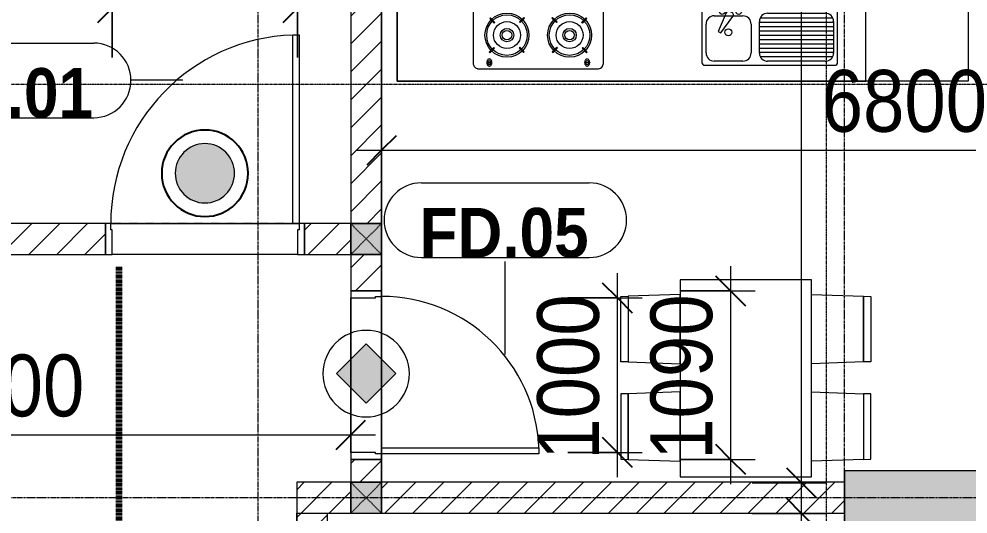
# Model space of a CAD drawing. Header units: millimetres. Extents: x 962 to 241049, y -15958 to 84407.
# Drawn here: x 179882 to 186032, y 69832 to 73035 of the extents above; entities that cross this region are included whole.
import ezdxf

# ---------------------------------------------------------------- set-up
doc = ezdxf.new("R2010")
doc.units = ezdxf.units.MM
for name, pattern in [('1 NÉT CALL OUT', [6, 3, -3]), ('Dash', [6, 3, -3]), ('Dash 1_8_', [6.35, 3.175, -3.175]), ('Dash Dot 3_16_', [7.9375, 4.7625, -1.5875, 0, -1.5875]), ('Grid Line', [22.225, 12.7, -3.175, 3.175, -3.175])]:
    doc.linetypes.add(name, pattern=pattern)
for name, color, linetype, lineweight in [('0-1', 7, 'Continuous', 5), ('A-ANNO-DIMS', 211, 'Continuous', 9), ('A-ANNO-DIMS-160', 211, 'Continuous', 9), ('A-ANNO-NOTE', 131, 'Continuous', 9), ('A-ANNO-NOTE-1', 131, 'Continuous', 25), ('A-AREA', 32, 'Dash 1_8_', 9), ('A-DETL-3', 90, '1 NÉT CALL OUT', 100), ('A-DETL-GENF-2', 1, 'Continuous', 9), ('A-DOOR-3', 1, 'Continuous', 9), ('A-DOOR-FRAM-1', 1, 'Continuous', 9), ('A-DOOR-IDEN', 31, 'Continuous', 9), ('A-FLOR', 192, 'Continuous', 9), ('A-FLOR-2', 9, 'Continuous', 9), ('A-WALL', 113, 'Continuous', 9), ('A-WALL-3', 113, 'Continuous', 18), ('A-WALL-PATT-2', 111, 'Continuous', 9), ('G-ANNO-SYMB-1', 111, 'Dash Dot 3_16_', 18), ('I-FURN', 30, 'Continuous', 9), ('I-FURN-1', 254, 'Continuous', 9), ('S-COLS', 52, 'Continuous', 9), ('S-COLS-1', 52, 'Continuous', 5), ('S-COLS-2', 7, 'Continuous', 18), ('S-COLS-6', 52, 'Continuous', 18), ('S-COLS-7', 52, 'Dash', 9), ('S-COLS-HDLN', 52, 'Dash', 9), ('S-GRID-1', 1, 'Grid Line', 9)]:
    doc.layers.add(name, color=color, linetype=linetype, lineweight=lineweight)
doc.styles.add('Arial_B_5', font='arialbd_0.ttf', dxfattribs={"width": 0.9, "height": 320})
doc.styles.add('UTM Avo', font='UTM Avo.ttf', dxfattribs={"width": 0.9, "height": 400})
doc.dimstyles.new('1_Dim_chi_tiet_2_5', dxfattribs={"dimscale": 304.8, "dimtxt": 399.720379, "dimasz": 0.629921, "dimexe": 0.524934, "dimexo": 0.0625, "dimgap": 0.052493, "dimtad": 1, "dimdec": 0, "dimrnd": 5, "dimzin": 0, "dimdsep": 46, "dimtxsty": 'UTM Avo', "dimblk1": 'OBLIQUE', "dimblk2": 'OBLIQUE', "dimsah": 1, "dimcen": 0.09, "dimdle": 0.524934, "dimazin": 0, "dimtfac": 1, "dimtdec": 4, "dimtix": 1, "dimtmove": 0, "dimatfit": 3, "dimfxl": 1.049869, "dimfxlon": 1, "dimtvp": 1, "dimtolj": 1, "dimtzin": 0, "dimarcsym": 2})
doc.dimstyles.new('1_Dim_chi_tiet_2_5_1', dxfattribs={"dimscale": 304.8, "dimtxt": 399.720379, "dimasz": 0.629921, "dimexe": 0.524934, "dimexo": 0.0625, "dimgap": 0.052493, "dimtad": 1, "dimdec": 0, "dimrnd": 5, "dimzin": 0, "dimdsep": 46, "dimtxsty": 'UTM Avo', "dimblk1": 'OBLIQUE', "dimblk2": 'OBLIQUE', "dimsah": 1, "dimcen": 0.09, "dimdle": 0.524934, "dimazin": 0, "dimtfac": 1, "dimtdec": 4, "dimtix": 1, "dimtmove": 0, "dimatfit": 3, "dimfxl": 1.049869, "dimfxlon": 1, "dimtvp": 1, "dimtolj": 1, "dimtzin": 0, "dimarcsym": 2})
pattern_1 = [(45, (63179.03, 0), (-90.50967, 90.50967), [])]

# ---------------------------------------------------------------- blocks, each defined once
blk = doc.blocks.new('NCV_TKTC_KET CAU_rvt-1-TKCS_MB TẦNG 1')
at = {"layer": 'S-COLS-1'}
blk.add_hatch(color=256, dxfattribs=at).paths.add_polyline_path([(123352.6, 69761.9), (123352.6, 70111.9), (122052.6, 70111.9), (122052.6, 69761.9), (123014.5, 69761.9)])
at = {"layer": 'S-COLS-2'}
for p, q in [((123352.6, 70111.9), (122052.6, 70111.9)), ((122052.6, 70111.9), (122052.6, 69761.9))]:
    blk.add_line(p, q, dxfattribs=at)
blk = doc.blocks.new('HE BEP A1 - HE BEP A 2-944694-TKCS_MB TẦNG 1')
at = {"layer": 'I-FURN'}
for p, q in [((0, 0), (662.4, 0)), ((0, -594.4), (0, 0)), ((662.4, 0), (662.4, -594.4)), ((662.4, 0), (662.4, -594.4)), ((3700, 0), (662.4, 0)), ((3700, -594.4), (3700, 0)), ((3700, -594.4), (3700, 0)), ((844.9, -120.7), (844.9, -476.9)), ((1706.9, -103.2), (862.4, -103.2)), ((1724.4, -476.9), (1724.4, -120.7)), ((2364, -483.2), (2364, -111.2)), ((3175.6, -81.2), (2394, -81.2)), ((2451.6, -118.3), (2484.1, -118.3)), ((2451.6, -122.3), (2451.6, -118.3)), ((2484.1, -122.3), (2451.6, -122.3)), ((2484.1, -118.3), (2484.1, -122.3)), ((3085.5, -118.3), (3085.5, -122.3)), ((3118, -118.3), (3085.5, -118.3)), ((3085.5, -122.3), (3118, -122.3)), ((3118, -122.3), (3118, -118.3)), ((3205.6, -483.2), (3205.6, -111.2)), ((871.5, -386.8), (871.5, -182.3)), ((877.9, -156.9), (1345.2, -156.9)), ((924.9, -128.9), (1298.3, -128.9)), ((1351.6, -182.3), (1351.6, -386.8)), ((1405.6, -369.9), (1405.6, -183.2)), ((1459, -129.9), (1644.4, -129.9)), ((1697.8, -183.2), (1697.8, -369.9)), ((2471.8, -183.9), (2467.4, -188.3)), ((2500.9, -213), (2471.8, -183.9)), ((3068.7, -213), (3097.9, -183.9)), ((3097.9, -183.9), (3102.3, -188.3)), ((871.5, -184.9), (1351.6, -184.9)), ((871.5, -212.9), (1351.6, -212.9)), ((871.5, -240.9), (1351.6, -240.9)), ((2467.4, -188.3), (2496.5, -217.4)), ((2496.5, -217.4), (2500.9, -213)), ((2689.3, -186.7), (2660.2, -215.8)), ((2660.2, -215.8), (2664.6, -220.2)), ((2664.6, -220.2), (2693.7, -191.1)), ((2693.7, -191.1), (2689.3, -186.7)), ((2875.9, -191.1), (2880.3, -186.7)), ((2905, -220.2), (2875.9, -191.1)), ((2880.3, -186.7), (2909.4, -215.8)), ((2909.4, -215.8), (2905, -220.2)), ((3073.1, -217.4), (3068.7, -213)), ((3102.3, -188.3), (3073.1, -217.4)), ((871.5, -268.9), (1351.6, -268.9)), ((871.5, -296.9), (1351.6, -296.9)), ((871.5, -324.9), (1351.6, -324.9)), ((871.5, -352.9), (1351.6, -352.9)), ((1602.7, -313.4), (1523.8, -418.4)), ((1566.6, -443.1), (1618.1, -322.3)), ((1618.1, -322.3), (1602.7, -313.4)), ((871.5, -380.9), (1351.6, -380.9)), ((876.4, -408.9), (1346.8, -408.9)), ((1644.4, -423.2), (1459, -423.2)), ((2470.1, -405.9), (2499.2, -376.7)), ((2474.5, -410.3), (2470.1, -405.9)), ((2503.6, -381.1), (2474.5, -410.3)), ((2499.2, -376.7), (2503.6, -381.1)), ((2663, -383.9), (2667.3, -379.5)), ((2692.1, -413), (2663, -383.9)), ((2667.3, -379.5), (2696.5, -408.6)), ((2696.5, -408.6), (2692.1, -413)), ((2902.3, -379.5), (2873.2, -408.6)), ((2873.2, -408.6), (2877.5, -413)), ((2877.5, -413), (2906.7, -383.9)), ((2906.7, -383.9), (2902.3, -379.5)), ((3070.4, -376.7), (3066, -381.1)), ((3066, -381.1), (3095.1, -410.3)), ((3099.5, -405.9), (3070.4, -376.7)), ((3095.1, -410.3), (3099.5, -405.9)), ((1298.3, -440.1), (924.9, -440.1)), ((1541.1, -452.3), (1528.6, -445.1)), ((862.4, -494.4), (1706.9, -494.4)), ((3175.6, -513.2), (2394, -513.2)), ((662.4, -594.4), (0, -594.4)), ((662.4, -594.4), (3700, -594.4))]:
    blk.add_line(p, q, dxfattribs=at)
for centre, radius in [((2581.9, -298.5), 142.6), ((2581.9, -298.5), 131.3), ((2987.7, -298.5), 142.6), ((2987.7, -298.5), 131.3), ((2581.9, -298.5), 87.2), ((2987.7, -298.5), 87.2), ((1552.8, -316.6), 22.2), ((2581.9, -298.5), 43.6), ((2581.9, -298.5), 30.9), ((2987.7, -298.5), 43.6), ((2987.7, -298.5), 30.9), ((1485.9, -449.9), 17.8), ((1592.6, -449.9), 17.8)]:
    blk.add_circle(centre, radius, dxfattribs=at)
for centre, radius, start, end in [((862.4, -120.7), 17.5, 90, 180), ((1706.9, -120.7), 17.5, 0, 90), ((2394, -111.2), 30, 90, 180), ((2485.1, -120.7), 33.5, 163.94189, 180), ((2485.1, -120.7), 33.5, 180, 196.05811), ((2476.6, -118.2), 24.7, 145.20397, 163.94189), ((2467.8, -120.3), 11.6, 9.71775, 170.28225), ((2467.8, -120.3), 11.6, 189.9102, 350.0898), ((2471.3, -114.5), 18.1, 120.79762, 145.20397), ((2467.9, -108.8), 11.5, 90, 120.79762), ((2467.9, -108.8), 11.5, 59.20238, 90), ((2464.5, -114.5), 18.1, 34.79603, 59.20238), ((2459.1, -118.2), 24.7, 16.05811, 34.79603), ((2450.6, -120.7), 33.5, 0, 16.05811), ((2450.6, -120.7), 33.5, 343.94189, 0), ((3119, -120.7), 33.5, 163.94189, 180), ((3119, -120.7), 33.5, 180, 196.05811), ((3110.5, -118.2), 24.7, 145.20397, 163.94189), ((3105.2, -114.5), 18.1, 120.79762, 145.20397), ((3101.8, -120.3), 11.6, 9.71775, 170.28225), ((3101.8, -120.3), 11.6, 189.9102, 350.0898), ((3101.8, -108.8), 11.5, 90, 120.79762), ((3101.8, -108.8), 11.5, 59.20238, 90), ((3098.4, -114.5), 18.1, 34.79603, 59.20238), ((3093, -118.2), 24.7, 16.05811, 34.79603), ((3084.5, -120.7), 33.5, 0, 16.05811), ((3084.5, -120.7), 33.5, 343.94189, 0), ((3175.6, -111.2), 30, 360, 90), ((924.9, -182.3), 53.3, 90, 180), ((1298.3, -182.3), 53.3, 0, 90), ((1459, -183.2), 53.3, 90, 180), ((1644.4, -183.2), 53.3, 0, 90), ((2476.6, -123.1), 24.7, 196.05811, 214.79603), ((2471.3, -126.9), 18.1, 214.79603, 239.20238), ((2467.9, -132.6), 11.5, 239.20238, 270), ((2467.9, -132.6), 11.5, 270, 300.79762), ((2464.5, -126.9), 18.1, 300.79762, 325.20397), ((2459.1, -123.1), 24.7, 325.20397, 343.94189), ((3110.5, -123.1), 24.7, 196.05811, 214.79603), ((3105.2, -126.9), 18.1, 214.79603, 239.20238), ((3101.8, -132.6), 11.5, 239.20238, 270), ((3101.8, -132.6), 11.5, 270, 300.79762), ((3098.4, -126.9), 18.1, 300.79762, 325.20397), ((3093, -123.1), 24.7, 325.20397, 343.94189), ((924.9, -386.8), 53.3, 180, 270), ((1298.3, -386.8), 53.3, 270, 0), ((1459, -369.9), 53.3, 180, 270), ((1537.5, -429.7), 17.8, 140.53825, 240.0479), ((1644.4, -369.9), 53.3, 270, 0), ((862.4, -476.9), 17.5, 180, 270), ((1549.9, -436.9), 17.8, 240.0479, 339.46209), ((1706.9, -476.9), 17.5, 270, 0), ((2394, -483.2), 30, 180, 270), ((3175.6, -483.2), 30, 270, 0)]:
    blk.add_arc(centre, radius, start, end, dxfattribs=at)
at = {"layer": 'I-FURN-1'}
for p, q in [((0, 0), (3700, 0)), ((0, -594.4), (0, 0)), ((3700, 0), (3700, -594.4)), ((3700, -594.4), (0, -594.4))]:
    blk.add_line(p, q, dxfattribs=at)
blk = doc.blocks.new('RES_BAN AN 1 - RES_BAN AN 1-V21-TKCS_MB TẦNG 1')
at = {"layer": 'I-FURN-1'}
for p, q in [((-425, 0), (-425, -1275)), ((425, 0), (-425, 0)), ((425, -1275), (425, 0)), ((-761.9, -113.5), (-809.6, -115.1)), ((-809.6, -115.1), (-809.6, -536.9)), ((-761.9, -113.5), (-425, -102.3)), ((-761.9, -538.5), (-761.9, -113.5)), ((-761.9, -538.5), (-761.9, -113.5)), ((-425, -102.3), (-425, -549.7)), ((425, -102.3), (425, -549.7)), ((761.9, -113.5), (425, -102.3)), ((761.9, -538.5), (761.9, -113.5)), ((761.9, -113.5), (761.9, -538.5)), ((809.6, -115.1), (761.9, -113.5)), ((809.6, -536.9), (809.6, -115.1)), ((-809.6, -536.9), (-761.9, -538.5)), ((-425, -549.7), (-761.9, -538.5)), ((425, -549.7), (761.9, -538.5)), ((761.9, -538.5), (809.6, -536.9)), ((-761.9, -743.8), (-425, -732.5)), ((-425, -732.5), (-425, -1180)), ((425, -732.5), (425, -1180)), ((761.9, -743.8), (425, -732.5)), ((-809.6, -745.3), (-761.9, -743.8)), ((-809.6, -1167.2), (-809.6, -745.3)), ((-761.9, -1168.8), (-761.9, -743.8)), ((-761.9, -743.8), (-761.9, -1168.8)), ((761.9, -743.8), (809.6, -745.3)), ((761.9, -1168.8), (761.9, -743.8)), ((761.9, -1168.8), (761.9, -743.8)), ((809.6, -745.3), (809.6, -1167.2)), ((-761.9, -1168.8), (-809.6, -1167.2)), ((809.6, -1167.2), (761.9, -1168.8)), ((-425, -1180), (-761.9, -1168.8)), ((425, -1180), (761.9, -1168.8)), ((-425, -1275), (425, -1275))]:
    blk.add_line(p, q, dxfattribs=at)
blk = doc.blocks.new('NCV_TKTC_TANG 1_rvt-1-TKCS_MB TẦNG 1')
at = {"layer": 'A-FLOR-2'}
for p, q in [((119052.6, 73236.9), (119052.6, 70036.9)), ((119052.7, 70187.4), (119052.7, 71277.4)), ((118852.7, 71230.3), (118852.7, 70230.3)), ((122052.4, 70036.9), (122052.4, 70111.9))]:
    blk.add_line(p, q, dxfattribs=at)
at = {"layer": 'I-FURN-1', "rotation": 180}
for name, p in [('HE BEP A1 - HE BEP A 2-944694-TKCS_MB TẦNG 1', (122852.6, 72632.6)), ('RES_BAN AN 1 - RES_BAN AN 1-V21-TKCS_MB TẦNG 1', (121412.6, 70071.9))]:
    blk.add_blockref(name, p, dxfattribs=at)
blk = doc.blocks.new('FD_01 - FD_01-1200x2200mm-V1-TKCS_MB TẦNG 1')
at = {"layer": 'A-DETL-GENF-2'}
for p, q in [((570, 100), (570, 1320)), ((570, 1320), (610, 1320)), ((610, 1320), (610, 100)), ((610, 100), (570, 100))]:
    blk.add_line(p, q, dxfattribs=at)
blk.add_arc((610, 100), 1220, 91.87889, 180, dxfattribs=at)
at = {"layer": 'A-DOOR-FRAM-1'}
for p, q in [((-610, 100), (-645, 100)), ((-645, 100), (-645, -100)), ((-610, 60), (-610, 100)), ((645, 100), (610, 100)), ((610, 100), (610, 60)), ((645, -100), (645, 100)), ((-600, 60), (-610, 60)), ((-600, -100), (-600, 60)), ((610, 60), (600, 60)), ((600, 60), (600, -100)), ((-645, -100), (-600, -100)), ((600, -100), (645, -100))]:
    blk.add_line(p, q, dxfattribs=at)
blk = doc.blocks.new('FD_05 - FD_05-1000x2200mm-835434-TKCS_MB TẦNG 1')
at = {"layer": 'A-DETL-GENF-2'}
for p, q in [((470, 100), (470, 1120)), ((470, 1120), (510, 1120)), ((510, 1120), (510, 100)), ((510, 100), (470, 100))]:
    blk.add_line(p, q, dxfattribs=at)
blk.add_arc((510, 100), 1020, 92.24747, 180, dxfattribs=at)
at = {"layer": 'A-DOOR-FRAM-1'}
for p, q in [((-510, 100), (-545, 100)), ((-545, 100), (-545, -100)), ((-510, 60), (-510, 100)), ((545, 100), (510, 100)), ((510, 100), (510, 60)), ((545, -100), (545, 100)), ((-500, 60), (-510, 60)), ((-500, -100), (-500, 60)), ((510, 60), (500, 60)), ((500, 60), (500, -100)), ((-545, -100), (-500, -100)), ((500, -100), (545, -100))]:
    blk.add_line(p, q, dxfattribs=at)
blk = doc.blocks.new('G1_SOF - BO TRU - 200x200-3051103-TKCS_MB TẦNG 1')
at = {"layer": 'S-COLS-HDLN'}
for p, q in [((-100, -100), (100, 100)), ((100, -100), (-100, 100))]:
    blk.add_line(p, q, dxfattribs=at)
blk = doc.blocks.new('DIMBLOCK212-TKCS_MB TẦNG 1')
at = {"layer": 'A-ANNO-DIMS-160'}
for p, q in [((184953.6, 61674.3), (184953.6, 69995.3)), ((184633.6, 69835.3), (185113.6, 69835.3)), ((184953.6, 69835.3), (184633.6, 69835.3)), ((184633.6, 61834.3), (185113.6, 61834.3)), ((184953.6, 61834.3), (184633.6, 61834.3))]:
    blk.add_line(p, q, dxfattribs=at)
at = {"layer": 'A-ANNO-DIMS-160', "lineweight": 25}
for p, q in [((184953.6, 69835.3), (184857.6, 69931.3)), ((184953.6, 69835.3), (185049.6, 69739.3)), ((184953.6, 61834.3), (184857.6, 61930.3)), ((184953.6, 61834.3), (185049.6, 61738.3))]:
    blk.add_line(p, q, dxfattribs=at)
at = {"layer": 'A-ANNO-DIMS-160', "color": 0, "insert": (184434, 65287), "char_height": 400, "width": 1314.636, "attachment_point": 1, "rotation": 90, "line_spacing_factor": 1.110334, "style": 'UTM Avo'}
blk.add_mtext('8000', dxfattribs=at)
blk = doc.blocks.new('_Oblique')
at = {"color": 0, "linetype": 'ByBlock', "lineweight": -2}
blk.add_line((-0.5, -0.5), (0.5, 0.5), dxfattribs=at)
blk = doc.blocks.new('DIMBLOCK213-TKCS_MB TẦNG 1')
at = {"layer": 'A-ANNO-DIMS-160'}
for p, q in [((184953.6, 69873.3), (184953.6, 78196.9)), ((184633.6, 78036.9), (185113.6, 78036.9)), ((184953.6, 78036.9), (184633.6, 78036.9)), ((184633.6, 70033.3), (185113.6, 70033.3)), ((184953.6, 70033.3), (184633.6, 70033.3))]:
    blk.add_line(p, q, dxfattribs=at)
at = {"layer": 'A-ANNO-DIMS-160', "lineweight": 25}
for p, q in [((184953.6, 78036.9), (184857.6, 78132.9)), ((184953.6, 78036.9), (185049.6, 77940.9)), ((184953.6, 70033.3), (184857.6, 70129.3)), ((184953.6, 70033.3), (185049.6, 69937.3))]:
    blk.add_line(p, q, dxfattribs=at)
at = {"layer": 'A-ANNO-DIMS-160', "color": 0, "insert": (184434, 73487.3), "char_height": 400, "width": 1314.636, "attachment_point": 1, "rotation": 90, "line_spacing_factor": 1.110334, "style": 'UTM Avo'}
blk.add_mtext('8005', dxfattribs=at)
blk = doc.blocks.new('HDNDCT_GHI CHÚ CỬA CHỐNG CHÁY EI30 - HDNDCT_GHI CHÚ CỬA CHỐNG CHÁY EI30-2461928-TKCS_MB TẦNG 1')
at = {"layer": 'A-ANNO-NOTE'}
blk.add_hatch(color=256, dxfattribs=at).paths.add_polyline_path([(-1.2, 0), (0, 1.2), (1.2, 0), (0, -1.2)])
for p, q in [((0, 1.2), (-1.2, 0)), ((1.2, 0), (0, 1.2)), ((-1.2, 0), (0, -1.2)), ((0, -1.2), (1.2, 0))]:
    blk.add_line(p, q, dxfattribs=at)
for start, end in [(360, 180), (180, 360)]:
    blk.add_arc((0, 0), 1.75, start, end, dxfattribs=at)
blk = doc.blocks.new('HDNDCT_GHI CHÚ CỬA CHỐNG CHÁY EI60 - HDNDCT_GHI CHÚ CỬA CHỐNG CHÁY EI60-1614697-TKCS_MB TẦNG 1')
at = {"layer": 'A-ANNO-NOTE'}
h = blk.add_hatch(color=256, dxfattribs=at)
edge = h.paths.add_edge_path()
edge.add_arc((0, 0), 1.2, 0, 180)
edge.add_arc((0, 0), 1.2, 180, 360)
for radius, start, end in [(1.75, 360, 180), (1.2, 360, 180), (1.2, 180, 360)]:
    blk.add_arc((0, 0), radius, start, end, dxfattribs=at)
at = {"layer": 'A-ANNO-NOTE-1'}
for start, end in [(360, 180), (180, 360)]:
    blk.add_arc((0, 0), 1.75, start, end, dxfattribs=at)
blk = doc.blocks.new('DIMBLOCK277-TKCS_MB TẦNG 1')
at = {"layer": 'A-ANNO-DIMS-160'}
for p, q in [((180486.5, 72785.9), (180486.5, 73265.9)), ((181686.5, 72785.9), (181686.5, 73265.9)), ((180326.5, 73105.9), (181846.5, 73105.9)), ((180486.5, 73105.9), (180486.5, 72785.9)), ((181686.5, 73105.9), (181686.5, 72785.9))]:
    blk.add_line(p, q, dxfattribs=at)
at = {"layer": 'A-ANNO-DIMS-160', "lineweight": 25}
for p, q in [((180486.5, 73105.9), (180582.5, 73201.9)), ((181686.5, 73105.9), (181782.5, 73201.9)), ((180486.5, 73105.9), (180390.5, 73009.9)), ((181686.5, 73105.9), (181590.5, 73009.9))]:
    blk.add_line(p, q, dxfattribs=at)
at = {"layer": 'A-ANNO-DIMS-160', "color": 0, "insert": (180538.8, 73625.6), "char_height": 400, "width": 1314.636, "attachment_point": 1, "line_spacing_factor": 1.110334, "style": 'UTM Avo'}
blk.add_mtext('1200', dxfattribs=at)
blk = doc.blocks.new('STN_Door Tag - STN_Door Tag-1788670-TKCS_MB TẦNG 1')
at = {"layer": 'A-DOOR-IDEN'}
for p, q in [((-3.37, 1.495), (3.431, 1.495)), ((-3.37, -1.524), (3.431, -1.524))]:
    blk.add_line(p, q, dxfattribs=at)
for centre, start, end in [((-3.37, -0.015), 90, 270), ((3.431, -0.015), 270, 90)]:
    blk.add_arc(centre, 1.509, start, end, dxfattribs=at)
blk = doc.blocks.new('DIMBLOCK279-TKCS_MB TẦNG 1')
at = {"layer": 'A-ANNO-DIMS-160'}
for p, q in [((184493.3, 71435.3), (184493.3, 70025.3)), ((184173.3, 71275.3), (184653.3, 71275.3)), ((184493.3, 71275.3), (184173.3, 71275.3)), ((184173.3, 70185.3), (184653.3, 70185.3)), ((184493.3, 70185.3), (184173.3, 70185.3))]:
    blk.add_line(p, q, dxfattribs=at)
at = {"layer": 'A-ANNO-DIMS-160', "lineweight": 25}
for p, q in [((184493.3, 71275.3), (184397.3, 71371.3)), ((184493.3, 71275.3), (184589.3, 71179.3)), ((184493.3, 70185.3), (184397.3, 70281.3)), ((184493.3, 70185.3), (184589.3, 70089.3))]:
    blk.add_line(p, q, dxfattribs=at)
at = {"layer": 'A-ANNO-DIMS-160', "color": 0, "insert": (183973.7, 70182.5), "char_height": 400, "width": 1314.636, "attachment_point": 1, "rotation": 90, "line_spacing_factor": 1.110334, "style": 'UTM Avo'}
blk.add_mtext('1090', dxfattribs=at)
blk = doc.blocks.new('DIMBLOCK280-TKCS_MB TẦNG 1')
at = {"layer": 'A-ANNO-DIMS-160'}
for p, q in [((183759.4, 70070.3), (183759.4, 71390.3)), ((183439.4, 71230.3), (183919.4, 71230.3)), ((183759.4, 71230.3), (183439.4, 71230.3)), ((183439.4, 70230.3), (183919.4, 70230.3)), ((183759.4, 70230.3), (183439.4, 70230.3))]:
    blk.add_line(p, q, dxfattribs=at)
at = {"layer": 'A-ANNO-DIMS-160', "lineweight": 25}
for p, q in [((183759.4, 71230.3), (183663.4, 71326.3)), ((183759.4, 71230.3), (183855.4, 71134.3)), ((183759.4, 70230.3), (183663.4, 70326.3)), ((183759.4, 70230.3), (183855.4, 70134.3))]:
    blk.add_line(p, q, dxfattribs=at)
at = {"layer": 'A-ANNO-DIMS-160', "color": 0, "insert": (183239.8, 70182.5), "char_height": 400, "width": 1314.636, "attachment_point": 1, "rotation": 90, "line_spacing_factor": 1.110334, "style": 'UTM Avo'}
blk.add_mtext('1000', dxfattribs=at)
blk = doc.blocks.new('DIMBLOCK301-TKCS_MB TẦNG 1')
at = {"layer": 'A-ANNO-DIMS-160'}
for p, q in [((177531.6, 70664.1), (177531.6, 70184.1)), ((177531.6, 70344.1), (177531.6, 70664.1)), ((182031.5, 70664.1), (182031.5, 70184.1)), ((182031.5, 70344.1), (182031.5, 70664.1)), ((177371.6, 70344.1), (182191.5, 70344.1))]:
    blk.add_line(p, q, dxfattribs=at)
at = {"layer": 'A-ANNO-DIMS-160', "lineweight": 25}
for p, q in [((177531.6, 70344.1), (177627.6, 70440.1)), ((182031.5, 70344.1), (182127.5, 70440.1)), ((177531.6, 70344.1), (177435.6, 70248.1)), ((182031.5, 70344.1), (181935.5, 70248.1))]:
    blk.add_line(p, q, dxfattribs=at)
at = {"layer": 'A-ANNO-DIMS-160', "color": 0, "insert": (179233.8, 70863.8), "char_height": 400, "width": 1314.636, "attachment_point": 1, "line_spacing_factor": 1.110334, "style": 'UTM Avo'}
blk.add_mtext('4500', dxfattribs=at)
blk = doc.blocks.new('DIMBLOCK382-TKCS_MB TẦNG 1')
at = {"layer": 'A-ANNO-DIMS-160'}
for p, q in [((182231.6, 72505.8), (182231.6, 72025.8)), ((182231.6, 72185.8), (182231.6, 72505.8)), ((189031.6, 72505.8), (189031.6, 72025.8)), ((189031.6, 72185.8), (189031.6, 72505.8)), ((182071.6, 72185.8), (189191.6, 72185.8))]:
    blk.add_line(p, q, dxfattribs=at)
at = {"layer": 'A-ANNO-DIMS-160', "lineweight": 25}
for p, q in [((182231.6, 72185.8), (182327.6, 72281.8)), ((189031.6, 72185.8), (189127.6, 72281.8)), ((182231.6, 72185.8), (182135.6, 72089.8)), ((189031.6, 72185.8), (188935.6, 72089.8))]:
    blk.add_line(p, q, dxfattribs=at)
at = {"layer": 'A-ANNO-DIMS-160', "color": 0, "insert": (185083.8, 72705.4), "char_height": 400, "width": 1314.636, "attachment_point": 1, "line_spacing_factor": 1.110334, "style": 'UTM Avo'}
blk.add_mtext('6800', dxfattribs=at)

msp = doc.modelspace()

# ---------------------------------------------------------------- hatches: boundary and pattern name
at = {"layer": 'A-WALL-PATT-2'}
h = msp.add_hatch(dxfattribs=at)
h.set_pattern_fill('FP_1', color=256, style=0, pattern_type=2)
h.set_pattern_definition(pattern_1)
h.paths.add_polyline_path([(182031.5, 70036.9), (182231.5, 70036.9), (182231.5, 70185.3), (182031.5, 70185.3), (182031.5, 70176.4)])
h.paths.add_polyline_path([(182231.5, 71275.3), (182231.5, 71511.9), (182031.5, 71511.9), (182031.5, 71275.3), (182163.4, 71275.3)])
h.paths.add_polyline_path([(182163.4, 71711.9), (182231.5, 71711.9), (182231.5, 74516.9), (182031.5, 74516.9), (182031.5, 71711.9)])
h = msp.add_hatch(dxfattribs=at)
h.set_pattern_fill('FP_1', color=256, style=0, pattern_type=2)
h.set_pattern_definition(pattern_1)
h.paths.add_polyline_path([(182031.5, 71511.9), (182031.5, 71711.9), (181731.5, 71711.9), (181731.5, 71511.9)])
h.paths.add_polyline_path([(179431.6, 71511.9), (180441.5, 71511.9), (180441.5, 71711.9), (179431.6, 71711.9)])
h = msp.add_hatch(dxfattribs=at)
h.set_pattern_fill('FP_1', color=256, style=0, pattern_type=2)
h.set_pattern_definition(pattern_1)
h.paths.add_polyline_path([(185231.7, 69836.9), (185231.7, 70036.9), (182231.5, 70036.9), (182231.5, 69836.9)])
h.paths.add_polyline_path([(181681.5, 69836.9), (182031.5, 69836.9), (182031.5, 70036.9), (181681.5, 70036.9)])
h = msp.add_hatch(dxfattribs=at)
h.set_pattern_fill('FP_1', color=256, style=0, pattern_type=2)
h.set_pattern_definition(pattern_1)
h.paths.add_polyline_path([(181881.6, 66936.9), (181881.6, 69836.9), (181681.6, 69836.9), (181681.6, 66936.9), (181760.4, 66936.9)])
at = {"layer": 'S-COLS-1'}
for points in [[(182031.5, 71511.9), (182231.5, 71511.9), (182231.5, 71711.9), (182031.5, 71711.9)], [(182031.5, 69836.9), (182231.5, 69836.9), (182231.5, 70036.9), (182031.5, 70036.9)]]:
    msp.add_hatch(color=256, dxfattribs=at).paths.add_polyline_path(points)

# ---------------------------------------------------------------- linework, layer by layer
at = {"layer": 'A-AREA'}
msp.add_line((181696.5, 71711.9), (180476.5, 71711.9), dxfattribs=at)
at = {"layer": 'A-DETL-3'}
msp.add_line((180531.6, 54335.3), (180531.6, 71435.3), dxfattribs=at)
at = {"layer": 'A-DOOR-IDEN'}
for p, q in [((180943.1, 72639.7), (180607.3, 72639.7)), ((183033.3, 70864.4), (183033.3, 71465.6))]:
    msp.add_line(p, q, dxfattribs=at)
at = {"layer": 'A-FLOR'}
msp.add_line((181681.5, 66736.9), (181681.5, 69836.9), dxfattribs=at)
at = {"layer": 'A-WALL'}
for p, q in [((180476.5, 71711.9), (181696.5, 71711.9)), ((182031.5, 71511.9), (182031.5, 71711.9)), ((182031.5, 71711.9), (182231.5, 71711.9)), ((181686.5, 71511.9), (180486.5, 71511.9)), ((182231.5, 71511.9), (182031.5, 71511.9)), ((182031.5, 70230.3), (182031.5, 71230.3)), ((182231.5, 71240.3), (182231.5, 70220.3)), ((182031.5, 69836.9), (182031.5, 70036.9)), ((182031.5, 70036.9), (182231.5, 70036.9)), ((182231.5, 70036.9), (182231.5, 69836.9))]:
    msp.add_line(p, q, dxfattribs=at)
at = {"layer": 'A-WALL-3'}
for p, q in [((182231.5, 71711.9), (182231.5, 75336.9)), ((182031.5, 73111.9), (182031.5, 71711.9)), ((180441.5, 71711.9), (179431.6, 71711.9)), ((180441.5, 71511.9), (180441.5, 71711.9)), ((182031.5, 71711.9), (181731.5, 71711.9)), ((181731.5, 71711.9), (181731.5, 71511.9)), ((177531.6, 71511.9), (180441.5, 71511.9)), ((181731.5, 71511.9), (182031.5, 71511.9)), ((182031.5, 71511.9), (182031.5, 71275.3)), ((182231.5, 71275.3), (182231.5, 71511.9)), ((182031.5, 71275.3), (182231.5, 71275.3)), ((182031.5, 70185.3), (182031.5, 70036.9)), ((182231.5, 70185.3), (182031.5, 70185.3)), ((182231.5, 70036.9), (182231.5, 70185.3)), ((182031.5, 70036.9), (181681.5, 70036.9)), ((181681.5, 70036.9), (181681.5, 69836.9)), ((185231.7, 70036.9), (182231.5, 70036.9)), ((185231.7, 69836.9), (185231.7, 70036.9)), ((181681.5, 69836.9), (182031.5, 69836.9)), ((181681.6, 69836.9), (181681.6, 66736.9)), ((181881.6, 66936.9), (181881.6, 69836.9)), ((182231.5, 69836.9), (185231.7, 69836.9))]:
    msp.add_line(p, q, dxfattribs=at)
at = {"layer": 'G-ANNO-SYMB-1'}
for p, q in [((185111.6, 84025.7), (185111.6, 9773.9)), ((90628.5, 72614.1), (198105.9, 72614.1))]:
    msp.add_line(p, q, dxfattribs=at)
at = {"layer": 'S-COLS'}
for p, q in [((182231.5, 71711.9), (182031.5, 71711.9)), ((182031.5, 71711.9), (182031.5, 71511.9)), ((182031.5, 71511.9), (182231.5, 71511.9)), ((182231.5, 70036.9), (182031.5, 70036.9)), ((182031.5, 70036.9), (182031.5, 69836.9)), ((182231.5, 69836.9), (182231.5, 70036.9))]:
    msp.add_line(p, q, dxfattribs=at)
at = {"layer": 'S-COLS-6'}
for p, q in [((182231.5, 71511.9), (182231.5, 71711.9)), ((182031.5, 69836.9), (182231.5, 69836.9))]:
    msp.add_line(p, q, dxfattribs=at)
at = {"layer": 'S-GRID-1'}
for p, q in [((181431.6, 15532), (181431.6, 78459.2)), ((185231.6, 15532), (185231.6, 78459.2)), ((192368.8, 69936.9), (96265.8, 69936.9))]:
    msp.add_line(p, q, dxfattribs=at)

# ---------------------------------------------------------------- block references
at = {"layer": '0-1'}
for name in ['NCV_TKTC_KET CAU_rvt-1-TKCS_MB TẦNG 1', 'NCV_TKTC_TANG 1_rvt-1-TKCS_MB TẦNG 1']:
    msp.add_blockref(name, (63179, 0), dxfattribs=at)
at = {"layer": 'A-ANNO-NOTE', "xscale": 160, "yscale": 160, "zscale": 160}
for name, p in [('HDNDCT_GHI CHÚ CỬA CHỐNG CHÁY EI60 - HDNDCT_GHI CHÚ CỬA CHỐNG CHÁY EI60-1614697-TKCS_MB TẦNG 1', (181086.5, 72036.9)), ('HDNDCT_GHI CHÚ CỬA CHỐNG CHÁY EI30 - HDNDCT_GHI CHÚ CỬA CHỐNG CHÁY EI30-2461928-TKCS_MB TẦNG 1', (182131.5, 70740.3))]:
    msp.add_blockref(name, p, dxfattribs=at)
at = {"layer": 'A-DOOR-3'}
msp.add_blockref('FD_01 - FD_01-1200x2200mm-V1-TKCS_MB TẦNG 1', (181086.5, 71611.9), dxfattribs=at)
at = {"layer": 'A-DOOR-3', "rotation": 270.0000000000001}
msp.add_blockref('FD_05 - FD_05-1000x2200mm-835434-TKCS_MB TẦNG 1', (182131.5, 70730.3), dxfattribs=at)
at = {"layer": 'A-DOOR-IDEN', "xscale": 159.9999999999999, "yscale": 159.9999999999999, "zscale": 159.9999999999999}
for p in [(179816.9, 72640.4), (183028.4, 71735.9)]:
    msp.add_blockref('STN_Door Tag - STN_Door Tag-1788670-TKCS_MB TẦNG 1', p, dxfattribs=at)
at = {"layer": 'S-COLS-7', "rotation": 180}
for p in [(182131.5, 71611.9), (182131.5, 69936.9)]:
    msp.add_blockref('G1_SOF - BO TRU - 200x200-3051103-TKCS_MB TẦNG 1', p, dxfattribs=at)

# ---------------------------------------------------------------- texts
at = {"layer": 'A-DOOR-IDEN', "char_height": 320, "width": 1124.64, "attachment_point": 5, "line_spacing_factor": 0.936439, "style": 'Arial_B_5'}
for s, insert in [('\\pt7.2,14.4,21.6,28.8,36,43.2,50.4,57.6,64.8,72,79.2,86.4,93.6,100.8,108,115.2,122.4,129.6,136.8,144,151.2,158.4,165.6,172.8,180,187.2,194.4,201.6,208.8,216,223.2,230.4;FD.01', (179813.7, 72555.1)), ('\\pt7.2,14.4,21.6,28.8,36,43.2,50.4,57.6,64.8,72,79.2,86.4,93.6,100.8,108,115.2,122.4,129.6,136.8,144,151.2,158.4,165.6,172.8,180,187.2,194.4,201.6,208.8,216,223.2,230.4;FD.05', (183025.2, 71650.5))]:
    msp.add_mtext(s, dxfattribs=dict(at, insert=insert))

# ---------------------------------------------------------------- dimensions: what is measured, and where the dimension line sits
at = {"layer": 'A-ANNO-DIMS'}
for base, p1, p2, dimstyle, override, picture, middle in [((184953.6, 78036.9), (184633.6, 70033.3), (184633.6, 78036.9), '1_Dim_chi_tiet_2_5', {"dimpost": '<>', "dimfxl": 8003.678129}, 'DIMBLOCK213-TKCS_MB TẦNG 1', (184730.6, 74035.1)), ((183759.4, 71230.3), (183439.4, 70230.3), (183439.4, 71230.3), '1_Dim_chi_tiet_2_5_1', {"dimpost": '<>', "dimfxl": 1000}, 'DIMBLOCK280-TKCS_MB TẦNG 1', (183536.4, 70730.3)), ((184493.3, 70185.3), (184173.3, 71275.3), (184173.3, 70185.3), '1_Dim_chi_tiet_2_5_1', {"dimpost": '<>', "dimfxl": 1090}, 'DIMBLOCK279-TKCS_MB TẦNG 1', (184270.3, 70730.3)), ((184953.6, 69835.3), (184633.6, 61834.3), (184633.6, 69835.3), '1_Dim_chi_tiet_2_5', {"dimpost": '<>', "dimfxl": 8001.038132}, 'DIMBLOCK212-TKCS_MB TẦNG 1', (184730.6, 65834.8))]:
    dim = msp.add_linear_dim(base=base, p1=p1, p2=p2, angle=90, dimstyle=dimstyle, override=override, dxfattribs=at)
    dim.commit()
    dim.dimension.update_dxf_attribs({"geometry": picture, "text_midpoint": middle})
for base, p1, p2, override, picture, middle in [((181686.5, 73105.9), (180486.5, 72785.9), (181686.5, 72785.9), {"dimpost": '<>', "dimfxl": 1200}, 'DIMBLOCK277-TKCS_MB TẦNG 1', (181086.5, 73328.9)), ((189031.6, 72185.8), (182231.6, 72505.8), (189031.6, 72505.8), {"dimpost": '<>', "dimfxl": 6800}, 'DIMBLOCK382-TKCS_MB TẦNG 1', (185631.6, 72408.8)), ((182031.5, 70344.1), (177531.6, 70664.1), (182031.5, 70664.1), {"dimpost": '<>', "dimfxl": 4499.928669}, 'DIMBLOCK301-TKCS_MB TẦNG 1', (179781.6, 70567.1))]:
    dim = msp.add_linear_dim(base=base, p1=p1, p2=p2, dimstyle='1_Dim_chi_tiet_2_5_1', override=override, dxfattribs=at)
    dim.commit()
    dim.dimension.update_dxf_attribs({"geometry": picture, "text_midpoint": middle})

doc.saveas('drawing.dxf')
